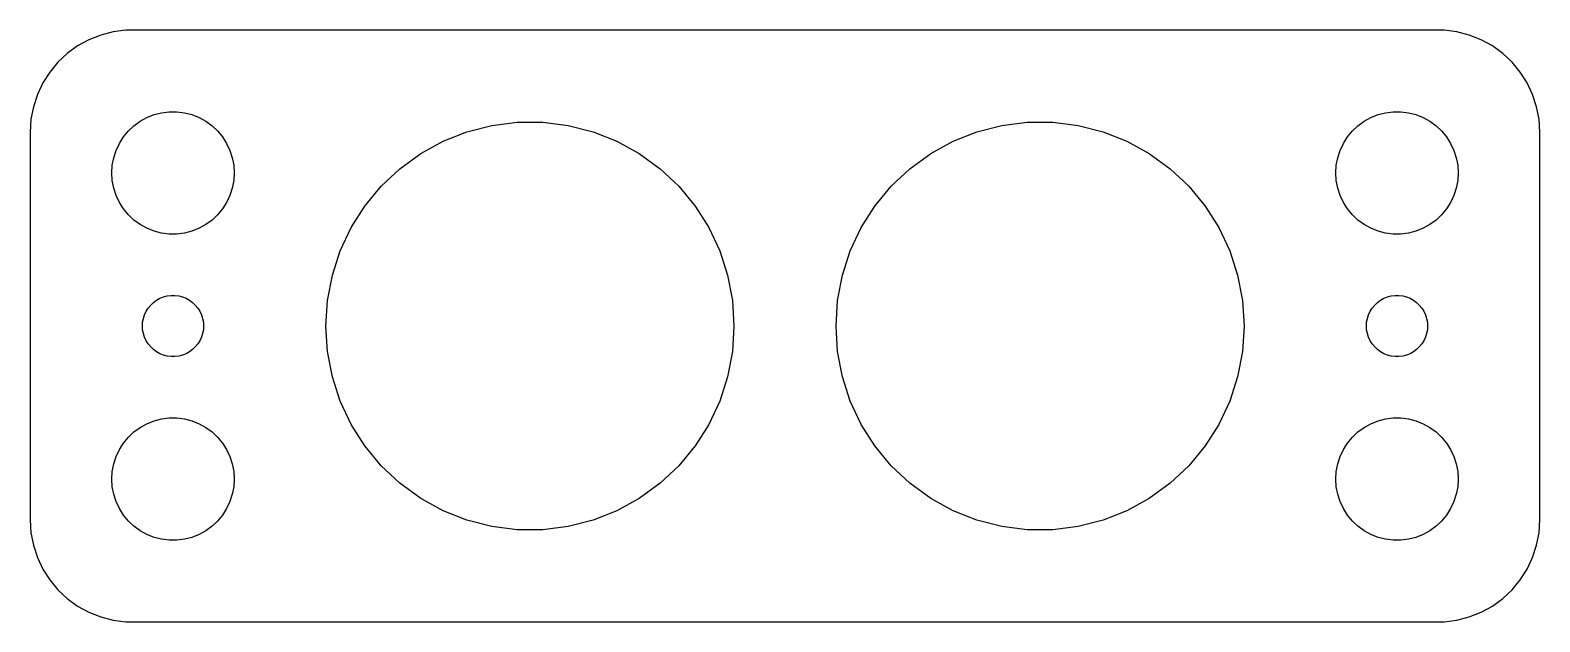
# Model space of a CAD drawing. Header units: metres. Extents: x -37 to 37, y -14.5 to 14.5.
import ezdxf

# ---------------------------------------------------------------- set-up
doc = ezdxf.new("R2010")
doc.units = ezdxf.units.M

msp = doc.modelspace()

# ---------------------------------------------------------------- linework, layer by layer
for p, q in [((-33.5451, 14.2553), (-34.1289, 14.0241)), ((-32.9369, 14.4114), (-33.5451, 14.2553)), ((-32.3139, 14.4901), (-32.9369, 14.4114)), ((32.3139, 14.4901), (-32.3139, 14.4901)), ((32.9369, 14.4114), (32.3139, 14.4901)), ((33.5451, 14.2553), (32.9369, 14.4114)), ((34.1289, 14.0241), (33.5451, 14.2553)), ((-35.1871, 13.3526), (-35.6448, 12.9227)), ((-34.6791, 13.7216), (-35.1871, 13.3526)), ((-34.1289, 14.0241), (-34.6791, 13.7216)), ((34.6791, 13.7216), (34.1289, 14.0241)), ((35.1871, 13.3526), (34.6791, 13.7216)), ((35.6448, 12.9227), (35.1871, 13.3526)), ((-35.6448, 12.9227), (-36.0451, 12.4389)), ((36.0451, 12.4389), (35.6448, 12.9227)), ((-36.3815, 11.9088), (-36.6489, 11.3406)), ((-36.0451, 12.4389), (-36.3815, 11.9088)), ((36.3815, 11.9088), (36.0451, 12.4389)), ((36.6489, 11.3406), (36.3815, 11.9088)), ((-36.6489, 11.3406), (-36.8429, 10.7434)), ((36.8429, 10.7434), (36.6489, 11.3406)), ((-36.8429, 10.7434), (-36.9606, 10.1267)), ((-30.927, 10.3532), (-30.5621, 10.4469)), ((-30.5621, 10.4469), (-30.1884, 10.4941)), ((-30.1884, 10.4941), (-29.8116, 10.4941)), ((-29.8116, 10.4941), (-29.4379, 10.4469)), ((-29.4379, 10.4469), (-29.0729, 10.3532)), ((29.0729, 10.3532), (29.4379, 10.4469)), ((29.4379, 10.4469), (29.8116, 10.4941)), ((29.8116, 10.4941), (30.1884, 10.4941)), ((30.1884, 10.4941), (30.5621, 10.4469)), ((30.5621, 10.4469), (30.927, 10.3532)), ((36.9606, 10.1267), (36.8429, 10.7434)), ((-36.9606, 10.1267), (-37, 9.5)), ((-32.1869, 9.55363), (-31.9123, 9.81154)), ((-31.9123, 9.81154), (-31.6075, 10.033)), ((-31.6075, 10.033), (-31.2773, 10.2145)), ((-31.2773, 10.2145), (-30.927, 10.3532)), ((-29.0729, 10.3532), (-28.7227, 10.2145)), ((-28.7227, 10.2145), (-28.3925, 10.033)), ((-28.3925, 10.033), (-28.0877, 9.81154)), ((-28.0877, 9.81154), (-27.8131, 9.55363)), ((-15.5902, 9.51056), (-14.3738, 9.82286)), ((-14.3738, 9.82286), (-13.1279, 9.98026)), ((-13.1279, 9.98026), (-11.8721, 9.98026)), ((-11.8721, 9.98026), (-10.6262, 9.82286)), ((-10.6262, 9.82286), (-9.40982, 9.51056)), ((9.40982, 9.51056), (10.6262, 9.82286)), ((10.6262, 9.82286), (11.8721, 9.98026)), ((11.8721, 9.98026), (13.1279, 9.98026)), ((13.1279, 9.98026), (14.3738, 9.82286)), ((14.3738, 9.82286), (15.5902, 9.51056)), ((27.8131, 9.55363), (28.0877, 9.81154)), ((28.0877, 9.81154), (28.3925, 10.033)), ((28.3925, 10.033), (28.7227, 10.2145)), ((28.7227, 10.2145), (29.0729, 10.3532)), ((30.927, 10.3532), (31.2773, 10.2145)), ((31.2773, 10.2145), (31.6075, 10.033)), ((31.6075, 10.033), (31.9123, 9.81154)), ((31.9123, 9.81154), (32.1869, 9.55363)), ((37, 9.5), (36.9606, 10.1267)), ((-37, 9.5), (-37, -9.5)), ((-32.7893, 8.60437), (-32.6289, 8.94525)), ((-32.6289, 8.94525), (-32.427, 9.26335)), ((-32.427, 9.26335), (-32.1869, 9.55363)), ((-27.8131, 9.55363), (-27.5729, 9.26335)), ((-27.5729, 9.26335), (-27.3711, 8.94525)), ((-27.3711, 8.94525), (-27.2107, 8.60437)), ((-17.8583, 8.44327), (-16.7578, 9.04826)), ((-16.7578, 9.04826), (-15.5902, 9.51056)), ((-9.40982, 9.51056), (-8.2422, 9.04826)), ((-8.2422, 9.04826), (-7.14172, 8.44327)), ((7.14172, 8.44327), (8.2422, 9.04826)), ((8.2422, 9.04826), (9.40982, 9.51056)), ((15.5902, 9.51056), (16.7578, 9.04826)), ((16.7578, 9.04826), (17.8583, 8.44327)), ((27.2107, 8.60437), (27.3711, 8.94525)), ((27.3711, 8.94525), (27.5729, 9.26335)), ((27.5729, 9.26335), (27.8131, 9.55363)), ((32.1869, 9.55363), (32.427, 9.26335)), ((32.427, 9.26335), (32.6289, 8.94525)), ((32.6289, 8.94525), (32.7893, 8.60437)), ((37, -9.5), (37, 9.5)), ((-32.9763, 7.87599), (-32.9057, 8.24606)), ((-32.9057, 8.24606), (-32.7893, 8.60437)), ((-27.2107, 8.60437), (-27.0942, 8.24606)), ((-27.0942, 8.24606), (-27.0237, 7.87599)), ((-18.8742, 7.70512), (-17.8583, 8.44327)), ((-7.14172, 8.44327), (-6.12575, 7.70512)), ((6.12575, 7.70512), (7.14172, 8.44327)), ((17.8583, 8.44327), (18.8742, 7.70512)), ((27.0237, 7.87599), (27.0942, 8.24606)), ((27.0942, 8.24606), (27.2107, 8.60437)), ((32.7893, 8.60437), (32.9057, 8.24606)), ((32.9057, 8.24606), (32.9763, 7.87599)), ((-33, 7.5), (-32.9763, 7.87599)), ((-32.9763, 7.12399), (-33, 7.5)), ((-27.0237, 7.87599), (-27, 7.5)), ((-27, 7.5), (-27.0237, 7.12399)), ((-19.7897, 6.84546), (-18.8742, 7.70512)), ((-6.12575, 7.70512), (-5.21031, 6.84546)), ((5.21031, 6.84546), (6.12575, 7.70512)), ((18.8742, 7.70512), (19.7897, 6.84546)), ((27, 7.5), (27.0237, 7.87599)), ((27.0237, 7.12399), (27, 7.5)), ((32.9763, 7.87599), (33, 7.5)), ((33, 7.5), (32.9763, 7.12399)), ((-32.9057, 6.75392), (-32.9763, 7.12399)), ((-32.7893, 6.39561), (-32.9057, 6.75392)), ((-27.0942, 6.75392), (-27.2107, 6.39561)), ((-27.0237, 7.12399), (-27.0942, 6.75392)), ((-20.5902, 5.87784), (-19.7897, 6.84546)), ((-5.21031, 6.84546), (-4.40982, 5.87784)), ((4.40982, 5.87784), (5.21031, 6.84546)), ((19.7897, 6.84546), (20.5902, 5.87784)), ((27.0942, 6.75392), (27.0237, 7.12399)), ((27.2107, 6.39561), (27.0942, 6.75392)), ((32.9057, 6.75392), (32.7893, 6.39561)), ((32.9763, 7.12399), (32.9057, 6.75392)), ((-32.6289, 6.05473), (-32.7893, 6.39561)), ((-32.427, 5.73663), (-32.6289, 6.05473)), ((-27.3711, 6.05473), (-27.5729, 5.73663)), ((-27.2107, 6.39561), (-27.3711, 6.05473)), ((27.3711, 6.05473), (27.2107, 6.39561)), ((27.5729, 5.73663), (27.3711, 6.05473)), ((32.6289, 6.05473), (32.427, 5.73663)), ((32.7893, 6.39561), (32.6289, 6.05473)), ((-32.1869, 5.44635), (-32.427, 5.73663)), ((-31.9123, 5.18845), (-32.1869, 5.44635)), ((-31.6075, 4.96701), (-31.9123, 5.18845)), ((-28.0877, 5.18845), (-28.3925, 4.96701)), ((-27.8131, 5.44635), (-28.0877, 5.18845)), ((-27.5729, 5.73663), (-27.8131, 5.44635)), ((-21.2631, 4.81754), (-20.5902, 5.87784)), ((-4.40982, 5.87784), (-3.73692, 4.81754)), ((3.73692, 4.81754), (4.40982, 5.87784)), ((20.5902, 5.87784), (21.2631, 4.81754)), ((27.8131, 5.44635), (27.5729, 5.73663)), ((28.0877, 5.18845), (27.8131, 5.44635)), ((28.3925, 4.96701), (28.0877, 5.18845)), ((31.9123, 5.18845), (31.6075, 4.96701)), ((32.1869, 5.44635), (31.9123, 5.18845)), ((32.427, 5.73663), (32.1869, 5.44635)), ((-31.2773, 4.78551), (-31.6075, 4.96701)), ((-30.927, 4.64682), (-31.2773, 4.78551)), ((-30.5621, 4.55313), (-30.927, 4.64682)), ((-30.1884, 4.50591), (-30.5621, 4.55313)), ((-29.8116, 4.50591), (-30.1884, 4.50591)), ((-29.4379, 4.55313), (-29.8116, 4.50591)), ((-29.0729, 4.64682), (-29.4379, 4.55313)), ((-28.7227, 4.78551), (-29.0729, 4.64682)), ((-28.3925, 4.96701), (-28.7227, 4.78551)), ((-21.7978, 3.68124), (-21.2631, 4.81754)), ((-3.73692, 4.81754), (-3.20222, 3.68124)), ((3.20222, 3.68124), (3.73692, 4.81754)), ((21.2631, 4.81754), (21.7978, 3.68124)), ((28.7227, 4.78551), (28.3925, 4.96701)), ((29.0729, 4.64682), (28.7227, 4.78551)), ((29.4379, 4.55313), (29.0729, 4.64682)), ((29.8116, 4.50591), (29.4379, 4.55313)), ((30.1884, 4.50591), (29.8116, 4.50591)), ((30.5621, 4.55313), (30.1884, 4.50591)), ((30.927, 4.64682), (30.5621, 4.55313)), ((31.2773, 4.78551), (30.927, 4.64682)), ((31.6075, 4.96701), (31.2773, 4.78551)), ((-22.1858, 2.48689), (-21.7978, 3.68124)), ((-3.20222, 3.68124), (-2.81416, 2.48689)), ((2.81416, 2.48689), (3.20222, 3.68124)), ((21.7978, 3.68124), (22.1858, 2.48689)), ((-22.4211, 1.25333), (-22.1858, 2.48689)), ((-2.81416, 2.48689), (-2.57884, 1.25333)), ((2.57884, 1.25333), (2.81416, 2.48689)), ((22.1858, 2.48689), (22.4211, 1.25333)), ((-30.2811, 1.47342), (-30.0942, 1.49704)), ((-30.0942, 1.49704), (-29.9058, 1.49704)), ((-29.9058, 1.49704), (-29.7189, 1.47342)), ((29.7189, 1.47342), (29.9058, 1.49704)), ((29.9058, 1.49704), (30.0942, 1.49704)), ((30.0942, 1.49704), (30.2811, 1.47342)), ((-31.3145, 0.722626), (-31.2135, 0.881668)), ((-31.2135, 0.881668), (-31.0934, 1.02681)), ((-31.0934, 1.02681), (-30.9561, 1.15576)), ((-30.9561, 1.15576), (-30.8037, 1.26648)), ((-30.8037, 1.26648), (-30.6387, 1.35724)), ((-30.6387, 1.35724), (-30.4635, 1.42657)), ((-30.4635, 1.42657), (-30.2811, 1.47342)), ((-29.7189, 1.47342), (-29.5365, 1.42657)), ((-29.5365, 1.42657), (-29.3613, 1.35724)), ((-29.3613, 1.35724), (-29.1963, 1.26648)), ((-29.1963, 1.26648), (-29.0439, 1.15576)), ((-29.0439, 1.15576), (-28.9065, 1.02681)), ((-28.9065, 1.02681), (-28.7865, 0.881668)), ((-28.7865, 0.881668), (-28.6855, 0.722626)), ((-22.5, 0), (-22.4211, 1.25333)), ((-2.57884, 1.25333), (-2.5, 0)), ((2.5, 0), (2.57884, 1.25333)), ((22.4211, 1.25333), (22.5, 0)), ((28.6855, 0.722626), (28.7865, 0.881668)), ((28.7865, 0.881668), (28.9065, 1.02681)), ((28.9065, 1.02681), (29.0439, 1.15576)), ((29.0439, 1.15576), (29.1963, 1.26648)), ((29.1963, 1.26648), (29.3613, 1.35724)), ((29.3613, 1.35724), (29.5365, 1.42657)), ((29.5365, 1.42657), (29.7189, 1.47342)), ((30.2811, 1.47342), (30.4635, 1.42657)), ((30.4635, 1.42657), (30.6387, 1.35724)), ((30.6387, 1.35724), (30.8037, 1.26648)), ((30.8037, 1.26648), (30.9561, 1.15576)), ((30.9561, 1.15576), (31.0934, 1.02681)), ((31.0934, 1.02681), (31.2135, 0.881668)), ((31.2135, 0.881668), (31.3145, 0.722626)), ((-31.5, 0), (-31.4882, 0.187988)), ((-31.4882, -0.187988), (-31.5, 0)), ((-31.4882, 0.187988), (-31.4529, 0.373032)), ((-31.4529, 0.373032), (-31.3947, 0.552185)), ((-31.3947, 0.552185), (-31.3145, 0.722626)), ((-28.6855, 0.722626), (-28.6053, 0.552185)), ((-28.6053, 0.552185), (-28.5471, 0.373032)), ((-28.5471, 0.373032), (-28.5118, 0.187988)), ((-28.5118, 0.187988), (-28.5, 0)), ((-28.5, 0), (-28.5118, -0.187988)), ((-22.4211, -1.25333), (-22.5, 0)), ((-2.5, 0), (-2.57884, -1.25333)), ((2.57884, -1.25333), (2.5, 0)), ((22.5, 0), (22.4211, -1.25333)), ((28.5, 0), (28.5118, 0.187988)), ((28.5118, -0.187988), (28.5, 0)), ((28.5118, 0.187988), (28.5471, 0.373032)), ((28.5471, 0.373032), (28.6053, 0.552185)), ((28.6053, 0.552185), (28.6855, 0.722626)), ((31.3145, 0.722626), (31.3947, 0.552185)), ((31.3947, 0.552185), (31.4529, 0.373032)), ((31.4529, 0.373032), (31.4882, 0.187988)), ((31.4882, 0.187988), (31.5, 0)), ((31.5, 0), (31.4882, -0.187988)), ((-31.4529, -0.373032), (-31.4882, -0.187988)), ((-31.3947, -0.552185), (-31.4529, -0.373032)), ((-31.3145, -0.722626), (-31.3947, -0.552185)), ((-31.2135, -0.881668), (-31.3145, -0.722626)), ((-28.6855, -0.722626), (-28.7865, -0.881668)), ((-28.6053, -0.552185), (-28.6855, -0.722626)), ((-28.5471, -0.373032), (-28.6053, -0.552185)), ((-28.5118, -0.187988), (-28.5471, -0.373032)), ((28.5471, -0.373032), (28.5118, -0.187988)), ((28.6053, -0.552185), (28.5471, -0.373032)), ((28.6855, -0.722626), (28.6053, -0.552185)), ((28.7865, -0.881668), (28.6855, -0.722626)), ((31.3145, -0.722626), (31.2135, -0.881668)), ((31.3947, -0.552185), (31.3145, -0.722626)), ((31.4529, -0.373032), (31.3947, -0.552185)), ((31.4882, -0.187988), (31.4529, -0.373032)), ((-31.0934, -1.02681), (-31.2135, -0.881668)), ((-30.9561, -1.15576), (-31.0934, -1.02681)), ((-30.8037, -1.26648), (-30.9561, -1.15576)), ((-30.6387, -1.35724), (-30.8037, -1.26648)), ((-30.4635, -1.42657), (-30.6387, -1.35724)), ((-30.2811, -1.47342), (-30.4635, -1.42657)), ((-30.0942, -1.49704), (-30.2811, -1.47342)), ((-29.7189, -1.47342), (-29.9058, -1.49704)), ((-29.5365, -1.42657), (-29.7189, -1.47342)), ((-29.3613, -1.35724), (-29.5365, -1.42657)), ((-29.1963, -1.26648), (-29.3613, -1.35724)), ((-29.0439, -1.15576), (-29.1963, -1.26648)), ((-28.9065, -1.02681), (-29.0439, -1.15576)), ((-28.7865, -0.881668), (-28.9065, -1.02681)), ((-22.1858, -2.48689), (-22.4211, -1.25333)), ((-2.57884, -1.25333), (-2.81416, -2.48689)), ((2.81416, -2.48689), (2.57884, -1.25333)), ((22.4211, -1.25333), (22.1858, -2.48689)), ((28.9065, -1.02681), (28.7865, -0.881668)), ((29.0439, -1.15576), (28.9065, -1.02681)), ((29.1963, -1.26648), (29.0439, -1.15576)), ((29.3613, -1.35724), (29.1963, -1.26648)), ((29.5365, -1.42657), (29.3613, -1.35724)), ((29.7189, -1.47342), (29.5365, -1.42657)), ((29.9058, -1.49704), (29.7189, -1.47342)), ((30.2811, -1.47342), (30.0942, -1.49704)), ((30.4635, -1.42657), (30.2811, -1.47342)), ((30.6387, -1.35724), (30.4635, -1.42657)), ((30.8037, -1.26648), (30.6387, -1.35724)), ((30.9561, -1.15576), (30.8037, -1.26648)), ((31.0934, -1.02681), (30.9561, -1.15576)), ((31.2135, -0.881668), (31.0934, -1.02681)), ((-29.9058, -1.49704), (-30.0942, -1.49704)), ((30.0942, -1.49704), (29.9058, -1.49704)), ((-21.7978, -3.68124), (-22.1858, -2.48689)), ((-2.81416, -2.48689), (-3.20222, -3.68124)), ((3.20222, -3.68124), (2.81416, -2.48689)), ((22.1858, -2.48689), (21.7978, -3.68124)), ((-21.2631, -4.81754), (-21.7978, -3.68124)), ((-3.20222, -3.68124), (-3.73692, -4.81754)), ((3.73692, -4.81754), (3.20222, -3.68124)), ((21.7978, -3.68124), (21.2631, -4.81754)), ((-31.9123, -5.18845), (-31.6075, -4.96701)), ((-31.6075, -4.96701), (-31.2773, -4.78551)), ((-31.2773, -4.78551), (-30.927, -4.64682)), ((-30.927, -4.64682), (-30.5621, -4.55313)), ((-30.5621, -4.55313), (-30.1884, -4.50591)), ((-30.1884, -4.50591), (-29.8116, -4.50591)), ((-29.8116, -4.50591), (-29.4379, -4.55313)), ((-29.4379, -4.55313), (-29.0729, -4.64682)), ((-29.0729, -4.64682), (-28.7227, -4.78551)), ((-28.7227, -4.78551), (-28.3925, -4.96701)), ((-28.3925, -4.96701), (-28.0877, -5.18845)), ((-20.5902, -5.87784), (-21.2631, -4.81754)), ((-3.73692, -4.81754), (-4.40982, -5.87784)), ((4.40982, -5.87784), (3.73692, -4.81754)), ((21.2631, -4.81754), (20.5902, -5.87784)), ((28.0877, -5.18845), (28.3925, -4.96701)), ((28.3925, -4.96701), (28.7227, -4.78551)), ((28.7227, -4.78551), (29.0729, -4.64682)), ((29.0729, -4.64682), (29.4379, -4.55313)), ((29.4379, -4.55313), (29.8116, -4.50591)), ((29.8116, -4.50591), (30.1884, -4.50591)), ((30.1884, -4.50591), (30.5621, -4.55313)), ((30.5621, -4.55313), (30.927, -4.64682)), ((30.927, -4.64682), (31.2773, -4.78551)), ((31.2773, -4.78551), (31.6075, -4.96701)), ((31.6075, -4.96701), (31.9123, -5.18845)), ((-32.6289, -6.05473), (-32.427, -5.73663)), ((-32.427, -5.73663), (-32.1869, -5.44635)), ((-32.1869, -5.44635), (-31.9123, -5.18845)), ((-28.0877, -5.18845), (-27.8131, -5.44635)), ((-27.8131, -5.44635), (-27.5729, -5.73663)), ((-27.5729, -5.73663), (-27.3711, -6.05473)), ((-19.7897, -6.84546), (-20.5902, -5.87784)), ((-4.40982, -5.87784), (-5.21031, -6.84546)), ((5.21031, -6.84546), (4.40982, -5.87784)), ((20.5902, -5.87784), (19.7897, -6.84546)), ((27.3711, -6.05473), (27.5729, -5.73663)), ((27.5729, -5.73663), (27.8131, -5.44635)), ((27.8131, -5.44635), (28.0877, -5.18845)), ((31.9123, -5.18845), (32.1869, -5.44635)), ((32.1869, -5.44635), (32.427, -5.73663)), ((32.427, -5.73663), (32.6289, -6.05473)), ((-32.9057, -6.75392), (-32.7893, -6.39561)), ((-32.7893, -6.39561), (-32.6289, -6.05473)), ((-27.3711, -6.05473), (-27.2107, -6.39561)), ((-27.2107, -6.39561), (-27.0942, -6.75392)), ((27.0942, -6.75392), (27.2107, -6.39561)), ((27.2107, -6.39561), (27.3711, -6.05473)), ((32.6289, -6.05473), (32.7893, -6.39561)), ((32.7893, -6.39561), (32.9057, -6.75392)), ((-33, -7.5), (-32.9763, -7.12399)), ((-32.9763, -7.12399), (-32.9057, -6.75392)), ((-27.0942, -6.75392), (-27.0237, -7.12399)), ((-27.0237, -7.12399), (-27, -7.5)), ((-18.8742, -7.70512), (-19.7897, -6.84546)), ((-5.21031, -6.84546), (-6.12575, -7.70512)), ((6.12575, -7.70512), (5.21031, -6.84546)), ((19.7897, -6.84546), (18.8742, -7.70512)), ((27, -7.5), (27.0237, -7.12399)), ((27.0237, -7.12399), (27.0942, -6.75392)), ((32.9057, -6.75392), (32.9763, -7.12399)), ((32.9763, -7.12399), (33, -7.5)), ((-32.9763, -7.87599), (-33, -7.5)), ((-32.9057, -8.24606), (-32.9763, -7.87599)), ((-27.0237, -7.87599), (-27.0942, -8.24606)), ((-27, -7.5), (-27.0237, -7.87599)), ((-17.8583, -8.44327), (-18.8742, -7.70512)), ((-6.12575, -7.70512), (-7.14172, -8.44327)), ((7.14172, -8.44327), (6.12575, -7.70512)), ((18.8742, -7.70512), (17.8583, -8.44327)), ((27.0237, -7.87599), (27, -7.5)), ((27.0942, -8.24606), (27.0237, -7.87599)), ((32.9763, -7.87599), (32.9057, -8.24606)), ((33, -7.5), (32.9763, -7.87599)), ((-32.7893, -8.60437), (-32.9057, -8.24606)), ((-32.6289, -8.94525), (-32.7893, -8.60437)), ((-27.2107, -8.60437), (-27.3711, -8.94525)), ((-27.0942, -8.24606), (-27.2107, -8.60437)), ((-16.7578, -9.04826), (-17.8583, -8.44327)), ((-7.14172, -8.44327), (-8.2422, -9.04826)), ((8.2422, -9.04826), (7.14172, -8.44327)), ((17.8583, -8.44327), (16.7578, -9.04826)), ((27.2107, -8.60437), (27.0942, -8.24606)), ((27.3711, -8.94525), (27.2107, -8.60437)), ((32.7893, -8.60437), (32.6289, -8.94525)), ((32.9057, -8.24606), (32.7893, -8.60437)), ((-37, -9.5), (-36.9606, -10.1267)), ((-32.427, -9.26335), (-32.6289, -8.94525)), ((-32.1869, -9.55363), (-32.427, -9.26335)), ((-31.9123, -9.81154), (-32.1869, -9.55363)), ((-27.8131, -9.55363), (-28.0877, -9.81154)), ((-27.5729, -9.26335), (-27.8131, -9.55363)), ((-27.3711, -8.94525), (-27.5729, -9.26335)), ((-15.5902, -9.51056), (-16.7578, -9.04826)), ((-14.3738, -9.82286), (-15.5902, -9.51056)), ((-9.40982, -9.51056), (-10.6262, -9.82286)), ((-8.2422, -9.04826), (-9.40982, -9.51056)), ((9.40982, -9.51056), (8.2422, -9.04826)), ((10.6262, -9.82286), (9.40982, -9.51056)), ((15.5902, -9.51056), (14.3738, -9.82286)), ((16.7578, -9.04826), (15.5902, -9.51056)), ((27.5729, -9.26335), (27.3711, -8.94525)), ((27.8131, -9.55363), (27.5729, -9.26335)), ((28.0877, -9.81154), (27.8131, -9.55363)), ((32.1869, -9.55363), (31.9123, -9.81154)), ((32.427, -9.26335), (32.1869, -9.55363)), ((32.6289, -8.94525), (32.427, -9.26335)), ((36.9606, -10.1267), (37, -9.5)), ((-36.9606, -10.1267), (-36.8429, -10.7434)), ((-31.6075, -10.033), (-31.9123, -9.81154)), ((-31.2773, -10.2145), (-31.6075, -10.033)), ((-30.927, -10.3532), (-31.2773, -10.2145)), ((-30.5621, -10.4469), (-30.927, -10.3532)), ((-29.0729, -10.3532), (-29.4379, -10.4469)), ((-28.7227, -10.2145), (-29.0729, -10.3532)), ((-28.3925, -10.033), (-28.7227, -10.2145)), ((-28.0877, -9.81154), (-28.3925, -10.033)), ((-13.1279, -9.98026), (-14.3738, -9.82286)), ((-11.8721, -9.98026), (-13.1279, -9.98026)), ((-10.6262, -9.82286), (-11.8721, -9.98026)), ((11.8721, -9.98026), (10.6262, -9.82286)), ((13.1279, -9.98026), (11.8721, -9.98026)), ((14.3738, -9.82286), (13.1279, -9.98026)), ((28.3925, -10.033), (28.0877, -9.81154)), ((28.7227, -10.2145), (28.3925, -10.033)), ((29.0729, -10.3532), (28.7227, -10.2145)), ((29.4379, -10.4469), (29.0729, -10.3532)), ((30.927, -10.3532), (30.5621, -10.4469)), ((31.2773, -10.2145), (30.927, -10.3532)), ((31.6075, -10.033), (31.2773, -10.2145)), ((31.9123, -9.81154), (31.6075, -10.033)), ((36.8429, -10.7434), (36.9606, -10.1267)), ((-36.8429, -10.7434), (-36.6489, -11.3406)), ((-30.1884, -10.4941), (-30.5621, -10.4469)), ((-29.8116, -10.4941), (-30.1884, -10.4941)), ((-29.4379, -10.4469), (-29.8116, -10.4941)), ((29.8116, -10.4941), (29.4379, -10.4469)), ((30.1884, -10.4941), (29.8116, -10.4941)), ((30.5621, -10.4469), (30.1884, -10.4941)), ((36.6489, -11.3406), (36.8429, -10.7434)), ((-36.6489, -11.3406), (-36.3815, -11.9088)), ((36.3815, -11.9088), (36.6489, -11.3406)), ((-36.3815, -11.9088), (-36.0451, -12.4389)), ((-36.0451, -12.4389), (-35.6448, -12.9227)), ((35.6448, -12.9227), (36.0451, -12.4389)), ((36.0451, -12.4389), (36.3815, -11.9088)), ((-35.6448, -12.9227), (-35.1871, -13.3526)), ((35.1871, -13.3526), (35.6448, -12.9227)), ((-35.1871, -13.3526), (-34.6791, -13.7216)), ((-34.6791, -13.7216), (-34.1289, -14.0241)), ((-34.1289, -14.0241), (-33.5451, -14.2553)), ((33.5451, -14.2553), (34.1289, -14.0241)), ((34.1289, -14.0241), (34.6791, -13.7216)), ((34.6791, -13.7216), (35.1871, -13.3526)), ((-33.5451, -14.2553), (-32.9369, -14.4114)), ((-32.9369, -14.4114), (-32.3139, -14.4901)), ((-32.3139, -14.4901), (32.3139, -14.4901)), ((32.3139, -14.4901), (32.9369, -14.4114)), ((32.9369, -14.4114), (33.5451, -14.2553))]:
    msp.add_line(p, q)

doc.saveas('drawing.dxf')
